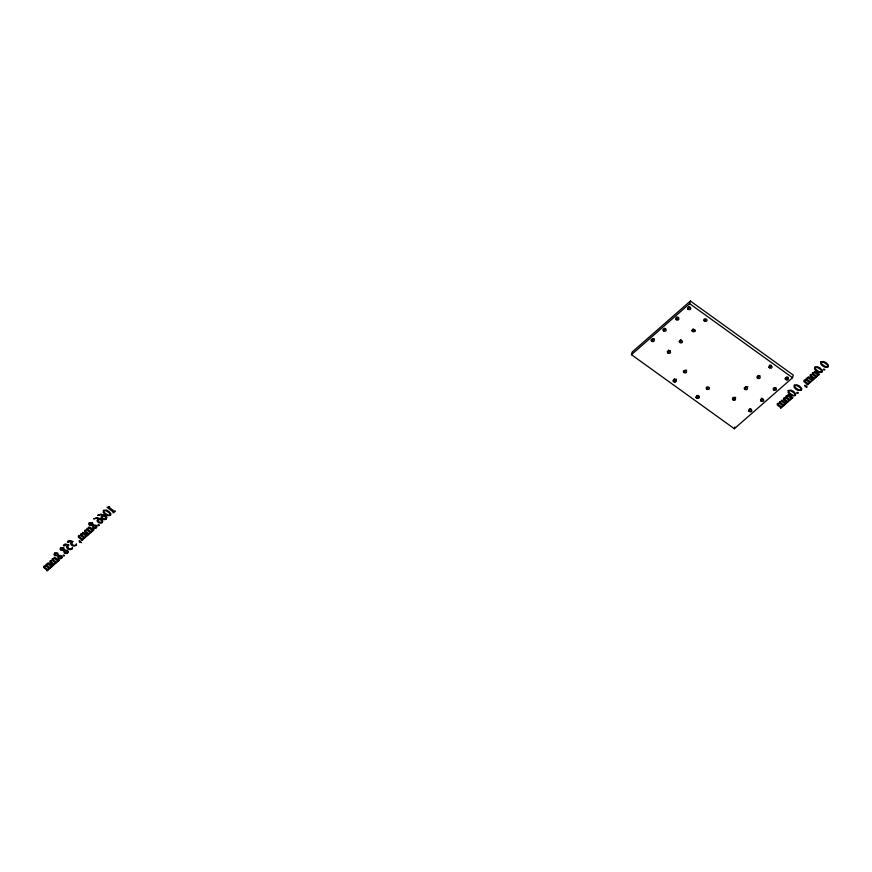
<?xml version="1.0" encoding="UTF-8"?>
<svg xmlns="http://www.w3.org/2000/svg" width="872" height="872" viewBox="0 0 872 872"><rect width="100%" height="100%" fill="white"/><g stroke="black" fill="none" stroke-linecap="round" stroke-linejoin="round"><path stroke-width="1.31" d="M631.437 354.675L632.167 352.026L690.384 301.025L793.28 375.08L792.55 377.729L734.333 428.73L631.437 354.675L689.654 303.674L690.384 301.025M734.333 428.73L734.824 426.953M651.678 341.225L652.67 340.353M663.57 330.793L664.562 329.932M676.269 319.675L677.261 318.803M688.161 309.255L689.153 308.383M667.93 352.92L668.922 352.048M679.833 342.5L680.825 341.628M692.521 331.382L694.788 331.425L695.017 330.216L692.913 329.289L692.019 330.804C692.793 332.821 696.564 331.284 694.504 329.638C692.259 327.436 690.777 332.886 693.513 330.51M704.423 320.951L705.415 320.089M673.664 381.587L675.266 381.936L676.149 380.421L674.056 379.483L673.162 381.01C673.925 383.026 677.697 381.489 675.647 379.843C673.391 377.641 671.92 383.091 674.656 380.715M683.975 372.551L684.967 371.679M696.532 398.035L698.788 398.079L699.017 396.88L696.913 395.943L696.03 397.469C696.793 399.485 700.565 397.937 698.516 396.302C696.259 394.09 694.788 399.55 697.524 397.174M706.843 389.01L707.835 388.138M732.971 399.725L735.238 399.779L735.456 398.569L733.363 397.632L732.469 399.158C733.243 401.175 737.014 399.627 734.954 397.992C732.709 395.779 731.227 401.24 733.962 398.864M744.873 389.304L745.865 388.432M757.561 378.186L758.553 377.314M769.464 367.766L770.456 366.894M749.233 411.431L750.225 410.559M761.136 401.011L762.128 400.139M773.824 389.893L774.816 389.021M785.727 379.462L787.318 379.821L788.212 378.295L786.108 377.369L785.225 378.895C785.988 380.901 789.76 379.364 787.71 377.729C785.454 375.516 783.983 380.966 786.718 378.601M689.654 303.674L792.55 377.729M686.624 370.153A1.635 1.232 15.4 0 1 685.425 370.229M681.533 340.222A1.635 1.232 15.4 0 1 680.4 339.709M678.754 317.343A1.635 1.232 15.4 0 1 676.814 316.874M670.306 350.62A1.635 1.232 15.4 0 1 668.399 350.043M698.854 395.746A1.635 1.232 15.4 0 1 697.262 395.387M654.371 338.805A1.635 1.232 15.4 0 1 652.779 338.783M676.356 379.167A1.635 1.232 15.4 0 1 674.394 378.928M665.652 328.537A1.635 1.232 15.4 0 1 664.431 328.232M690.024 306.988A1.635 1.232 15.4 0 1 688.847 306.562M788.048 377.173A1.635 1.232 15.4 0 1 787.22 377.151M775.851 387.626A1.635 1.232 15.4 0 1 775.437 387.604M760.079 375.843A1.635 1.232 15.4 0 1 758.139 375.407M751.359 409.164A1.635 1.232 15.4 0 1 749.811 408.652M762.717 398.711A1.635 1.232 15.4 0 1 761.627 398.144M771.36 365.499A1.635 1.232 15.4 0 1 769.889 364.823M747.86 386.71A1.635 1.232 15.4 0 1 745.593 386.645M735.663 397.316A1.635 1.232 15.4 0 1 734.071 397.283M68.779 545L67.874 546.395L68.67 548.706L71.569 548.989L72.441 547.365L72.431 548.848L70.109 549.676L67.635 548.88L66.457 547.125L67.329 544.935L66.119 544.586C64.474 547.3 61.269 545.425 65.356 543.954L68.779 545M72.801 541.479L71.896 542.875L72.692 545.174L75.591 545.458L76.464 543.834L76.453 545.316L74.142 546.155L71.668 545.36L70.49 543.594L71.362 541.403L70.141 541.065C68.507 543.779 65.302 541.894 69.389 540.433L72.801 541.479M98.351 519.636L98.274 521.085L99.299 522.077L101.904 522.524L101.98 521.205L100.651 519.81L98.351 519.636M102.373 516.104L102.307 517.554L103.332 518.557L105.937 519.004L106.013 517.674L104.673 516.279L102.373 516.104M46.794 564.457L46.739 565.296L50.086 567.661C52.527 566.397 48.025 570.495 49.235 568.413L46.14 566.015L44.657 566.331L44.494 567.127L47.971 569.579C50.26 568.326 45.878 572.294 47.11 570.364L43.6 567.443L43.785 566.233L45.933 565.743L45.911 564.369L47.971 563.846C46.914 561.056 51.165 564.664 52.418 565.786C54.533 564.576 50.151 568.49 51.47 566.582L48.287 564.119L46.794 564.457M53.061 558.963L53.007 559.802L56.353 562.168C58.795 560.903 54.293 565.002 55.503 562.931L52.407 560.522L50.925 560.838L50.772 561.633L54.238 564.097C56.527 562.843 52.146 566.8 53.377 564.871L49.868 561.949L50.053 560.74L52.2 560.249L52.178 558.876L54.238 558.353C53.181 555.562 57.432 559.17 58.686 560.293C60.735 559.017 56.658 563.083 57.737 561.088L54.555 558.636L53.061 558.963M81.488 534.056L81.434 534.896L84.78 537.261C87.222 535.997 82.731 540.095 83.93 538.013L80.845 535.615L79.352 535.931L79.199 536.727L82.677 539.179C84.966 537.926 80.573 541.894 81.815 539.964L78.306 537.043L78.491 535.833L80.627 535.343L80.616 533.969L82.666 533.446C81.619 530.656 85.859 534.264 87.113 535.386C89.227 534.176 84.846 538.089 86.165 536.182L82.982 533.719L81.488 534.056M87.767 528.563L87.701 529.402L91.048 531.767C93.5 530.503 88.999 534.601 90.198 532.53L87.113 530.122L85.63 530.438L85.467 531.233L88.944 533.697C91.233 532.443 86.84 536.4 88.083 534.471L84.573 531.549L84.758 530.34L86.895 529.849L86.884 528.476L88.933 527.952C87.865 525.151 92.127 528.759 93.38 529.893C95.495 528.683 91.113 532.596 92.432 530.688L89.249 528.236L87.767 528.563M780.407 401.818L780.353 402.657L783.699 405.033C786.141 403.758 781.639 407.867 782.849 405.785L779.753 403.387L778.271 403.692L778.107 404.488L781.585 406.952C783.874 405.698 779.492 409.655 780.723 407.736L777.214 404.815L777.399 403.594L779.546 403.115L779.524 401.73L781.585 401.207C780.854 398.319 784.364 402.145 786.032 403.147C788.135 401.948 783.764 405.862 785.083 403.943L781.901 401.491L780.407 401.818M786.675 396.335L786.62 397.174L789.967 399.54C792.408 398.264 787.907 402.373 789.116 400.292L786.021 397.894L784.538 398.199L784.386 399.005L787.852 401.458C790.141 400.204 785.759 404.161 786.991 402.243L783.481 399.322L783.666 398.101L785.814 397.621L785.792 396.248L787.852 395.725C786.795 392.923 791.046 396.542 792.299 397.654C794.414 396.455 790.032 400.368 791.351 398.46L788.168 395.997L786.675 396.335M807.047 378.481L806.992 379.32L810.339 381.696C812.78 380.421 808.279 384.519 809.489 382.448L806.393 380.039L804.911 380.356L804.758 381.151L808.224 383.615C810.513 382.361 806.131 386.318 807.363 384.399L803.853 381.478L804.038 380.257L806.186 379.767L806.164 378.394L808.224 377.87C807.167 375.08 811.418 378.688 812.671 379.81C814.786 378.612 810.404 382.525 811.723 380.606L808.54 378.154L807.047 378.481M813.314 372.987L813.26 373.826L816.606 376.203C819.048 374.927 814.546 379.026 815.756 376.955L812.66 374.557L811.178 374.862L811.025 375.658L814.492 378.121C816.792 376.868 812.399 380.824 813.641 378.906L810.121 375.985L810.306 374.764L812.453 374.284L812.432 372.9L814.492 372.377C813.434 369.586 817.685 373.205 818.939 374.317C821.053 373.118 816.672 377.031 817.991 375.113L814.808 372.66L813.314 372.987M103.463 510.403L103.278 512.518L105.131 514.491L107.267 515.635L110.537 515.439L110.908 513.673L108.826 511.319L106.231 510.022L103.463 510.403M788.277 390.525L788.081 392.64L789.945 394.613L792.081 395.757L795.34 395.561L795.711 393.795L793.629 391.441L791.035 390.144L788.277 390.525M794.316 385.239L794.13 387.342L795.994 389.315L798.12 390.46L801.39 390.264L801.76 388.498L799.678 386.143L797.084 384.846L794.316 385.239M814.917 367.188L814.721 369.292L816.584 371.265L818.721 372.42L821.98 372.224L822.351 370.458L820.279 368.104L817.674 366.807L814.917 367.188M820.955 361.891L820.77 364.006L822.634 365.978L824.77 367.123L828.029 366.927L828.4 365.161L826.318 362.807L823.724 361.509L820.955 361.891M102.689 520.998L102.264 522.71L100.324 523.222L98.198 522.437L97.032 520.922L97.533 519.603L99.026 518.993C97.119 516.911 89.216 520.726 96.89 517.674L101.054 518.916L102.689 520.998M106.722 517.467L106.297 519.178L104.346 519.69L102.22 518.905L101.065 517.39L101.566 516.071L103.059 515.472C101.141 513.379 93.249 517.194 100.923 514.153L105.076 515.385L106.722 517.467M108.815 507.101L114.461 511.341C117.349 509.564 111.605 514.589 113.513 512.245L107.038 507.297L109.61 506.774L108.815 507.101M61.618 557.219L61.313 558.124L59.274 558.124L58.598 555.638L61.618 557.219M67.656 551.922L67.362 552.837L65.313 552.826L64.648 550.341L67.656 551.922M96.312 526.819L96.018 527.724L93.969 527.724L93.304 525.238L96.312 526.819M79.265 541L79.57 542.242C84.235 542.7 79.396 543.027 80.333 541L79.265 541M804.823 385.435L805.118 386.678C809.63 387.146 805.205 387.441 805.892 385.424L804.823 385.435M64.484 555.551L63.852 556.107L63.046 555.519L63.678 554.974L64.484 555.551M99.19 525.151L98.547 525.707L97.74 525.118L98.373 524.573L99.19 525.151M798.098 392.912L797.466 393.468L796.659 392.891L797.291 392.335L798.098 392.912M824.738 369.575L824.105 370.131L823.299 369.554L823.931 368.998L824.738 369.575M54.936 553.349L55.165 554.984L57.41 555.399L56.778 553.339L54.936 553.349M60.986 548.052L61.204 549.687L63.46 550.101L62.817 548.041L60.986 548.052M89.642 522.949L89.86 524.584L92.116 524.999L91.473 522.938L89.642 522.949M54.544 553.24L53.966 554.439L54.609 555.508L57.378 555.747L58.348 558.44L60.005 558.941L61.639 558.298L62.283 557.001L61.541 555.737L58.598 555.29L57.683 553.033L54.544 553.24M60.582 547.954L60.015 549.153L60.659 550.21L63.427 550.45L64.397 553.142L66.043 553.644L67.678 553.001L68.321 551.714L67.58 550.439L64.648 549.992L63.721 547.736L60.582 547.954M89.238 522.84L88.671 524.039L89.315 525.108L92.083 525.347L93.053 528.04L94.699 528.541L96.334 527.898L96.977 526.601L96.236 525.336L93.304 524.889L92.378 522.633L89.238 522.84M827.702 366.763L826.089 366.872L823.528 365.379L821.697 363.853L821.25 362.076L823.571 362.283L825.664 363.58L827.365 365.019L827.702 366.763M821.653 372.061L820.051 372.17L817.478 370.665L815.658 369.15L815.211 367.374L817.522 367.57L819.626 368.878L821.315 370.306L821.653 372.061M801.052 390.1L799.45 390.22L796.888 388.716L795.057 387.19L794.61 385.413L796.932 385.62L799.024 386.917L800.725 388.356L801.052 390.1M795.013 395.398L793.4 395.507L790.839 394.013L789.018 392.487L788.561 390.711L790.882 390.918L792.975 392.215L794.675 393.654L795.013 395.398M110.199 515.276L108.597 515.385L106.035 513.891L104.204 512.365L103.757 510.589L106.079 510.796L108.172 512.093L109.872 513.532L110.199 515.276M706.582 388.77A1.635 1.232 15.4 0 0 709.339 388.759A1.635 1.232 15.4 0 0 707.584 386.874A1.635 1.232 15.4 0 0 706.582 388.77M683.648 372.246A1.635 1.232 15.4 0 0 686.428 372.377A1.635 1.232 15.4 0 0 684.825 370.426A1.635 1.232 15.4 0 0 683.648 372.246M651.384 340.963A1.635 1.232 15.4 0 0 654.153 341.007A1.635 1.232 15.4 0 0 652.463 339.088A1.635 1.232 15.4 0 0 651.384 340.963M679.669 342.358A1.635 1.232 15.4 0 0 682.373 342.151A1.635 1.232 15.4 0 0 680.433 340.374A1.635 1.232 15.4 0 0 679.669 342.358M676.083 319.523A1.635 1.232 15.4 0 0 678.798 319.348A1.635 1.232 15.4 0 0 676.89 317.55A1.635 1.232 15.4 0 0 676.083 319.523M667.669 352.691A1.635 1.232 15.4 0 0 670.426 352.67A1.635 1.232 15.4 0 0 668.671 350.795A1.635 1.232 15.4 0 0 667.669 352.691M704.151 320.711A1.635 1.232 15.4 0 0 706.909 320.722A1.635 1.232 15.4 0 0 705.186 318.825A1.635 1.232 15.4 0 0 704.151 320.711M663.385 330.641A1.635 1.232 15.4 0 0 666.099 330.477A1.635 1.232 15.4 0 0 664.213 328.668A1.635 1.232 15.4 0 0 663.385 330.641M687.834 308.939A1.635 1.232 15.4 0 0 690.613 309.08A1.635 1.232 15.4 0 0 689.022 307.129A1.635 1.232 15.4 0 0 687.834 308.939M757.408 378.056A1.635 1.232 15.4 0 0 760.112 377.827A1.635 1.232 15.4 0 0 758.16 376.061A1.635 1.232 15.4 0 0 757.408 378.056M773.595 389.697A1.635 1.232 15.4 0 0 776.342 389.599A1.635 1.232 15.4 0 0 774.51 387.757A1.635 1.232 15.4 0 0 773.595 389.697M769.159 367.483A1.635 1.232 15.4 0 0 771.927 367.57A1.635 1.232 15.4 0 0 770.281 365.63A1.635 1.232 15.4 0 0 769.159 367.483M744.568 389.032A1.635 1.232 15.4 0 0 747.348 389.108A1.635 1.232 15.4 0 0 745.68 387.179A1.635 1.232 15.4 0 0 744.568 389.032M749.081 411.301A1.635 1.232 15.4 0 0 751.784 411.072A1.635 1.232 15.4 0 0 749.822 409.306A1.635 1.232 15.4 0 0 749.081 411.301M760.896 400.804A1.635 1.232 15.4 0 0 763.643 400.738A1.635 1.232 15.4 0 0 761.845 398.875A1.635 1.232 15.4 0 0 760.896 400.804"/></g></svg>
